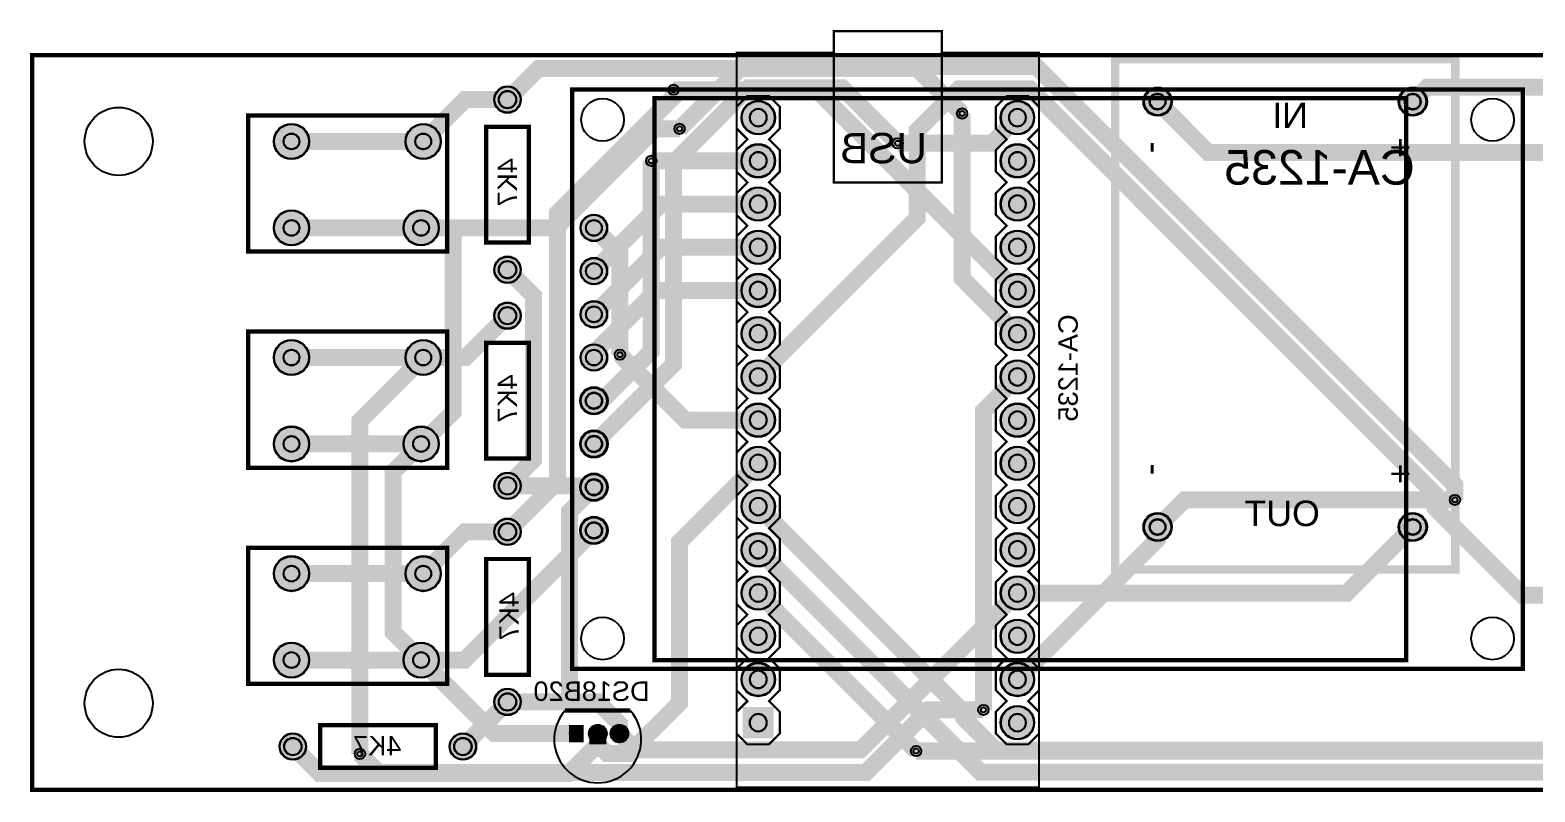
# Model space of a CAD drawing. Header units: millimetres. Extents: x 13 to 180, y 18 to 62.
# Drawn here: x 12.6 to 101, y 17.7 to 62.4 of the extents above; entities that cross this region are included whole.
import ezdxf

# ---------------------------------------------------------------- set-up
doc = ezdxf.new("R2010")
doc.units = ezdxf.units.MM
for name, color, linetype, true_color in [('BoardOutLine', 7, 'Continuous', 0xff00ff), ('BottomLayer', 7, 'Continuous', 0x0000ff), ('BottomSilkLayer', 7, 'Continuous', 0x66cc33), ('BottomSolderMaskLayer', 7, 'Continuous', 0xaa00ff), ('Hole', 7, 'Continuous', 0x222222), ('Multi-Layer', 7, 'Continuous', 0xc0c0c0), ('TopLayer', 7, 'Continuous', 0xff0000), ('TopSilkLayer', 7, 'Continuous', 0xffcc00), ('TopSolderMaskLayer', 7, 'Continuous', 0x800080)]:
    doc.layers.add(name, color=color, linetype=linetype, true_color=true_color)
doc.styles.get("Standard").update_dxf_attribs({"font": 'arial.ttf'})

msp = doc.modelspace()

# ---------------------------------------------------------------- hatches: boundary and pattern name
at = {"layer": 'BottomSolderMaskLayer'}
for points in [[(39.853, 58.34, 1), (41.427, 58.34, 1)], [(78.022, 58.22, 1), (79.698, 58.22, 1)], [(93.022, 58.22, 1), (94.698, 58.22, 1)], [(54.39, 57.28, 1), (56.371, 57.28, 1)], [(69.63, 57.28, 1), (71.611, 57.28, 1)], [(26.899, 55.88, 1), (28.981, 55.88, 1)], [(34.646, 55.88, 1), (36.728, 55.88, 1)], [(54.39, 54.74, 1), (56.371, 54.74, 1)], [(69.63, 54.74, 1), (71.611, 54.74, 1)], [(54.39, 52.2, 1), (56.371, 52.2, 1)], [(69.63, 52.2, 1), (71.611, 52.2, 1)], [(26.899, 50.8, 1), (28.981, 50.8, 1)], [(34.519, 50.8, 1), (36.601, 50.8, 1)], [(44.933, 50.8, 1), (46.507, 50.8, 1)], [(54.39, 49.66, 1), (56.371, 49.66, 1)], [(69.63, 49.66, 1), (71.611, 49.66, 1)], [(39.853, 48.34, 1), (41.427, 48.34, 1)], [(44.933, 48.26, 1), (46.507, 48.26, 1)], [(54.39, 47.12, 1), (56.371, 47.12, 1)], [(69.63, 47.12, 1), (71.611, 47.12, 1)], [(39.853, 45.64, 1), (41.427, 45.64, 1)], [(44.933, 45.72, 1), (46.507, 45.72, 1)], [(54.39, 44.58, 1), (56.371, 44.58, 1)], [(69.63, 44.58, 1), (71.611, 44.58, 1)], [(26.899, 43.18, 1), (28.981, 43.18, 1)], [(34.646, 43.18, 1), (36.728, 43.18, 1)], [(44.933, 43.18, 1), (46.507, 43.18, 1)], [(54.39, 42.04, 1), (56.371, 42.04, 1)], [(69.63, 42.04, 1), (71.611, 42.04, 1)], [(44.907, 40.64, 1), (46.533, 40.64, 1)], [(54.39, 39.5, 1), (56.371, 39.5, 1)], [(69.63, 39.5, 1), (71.611, 39.5, 1)], [(26.899, 38.1, 1), (28.981, 38.1, 1)], [(34.519, 38.1, 1), (36.601, 38.1, 1)], [(44.907, 38.1, 1), (46.533, 38.1, 1)], [(54.39, 36.96, 1), (56.371, 36.96, 1)], [(69.63, 36.96, 1), (71.611, 36.96, 1)], [(39.853, 35.64, 1), (41.427, 35.64, 1)], [(44.907, 35.56, 1), (46.533, 35.56, 1)], [(54.39, 34.42, 1), (56.371, 34.42, 1)], [(69.63, 34.42, 1), (71.611, 34.42, 1)], [(39.853, 32.94, 1), (41.427, 32.94, 1)], [(44.907, 33.02, 1), (46.533, 33.02, 1)], [(78.022, 33.22, 1), (79.698, 33.22, 1)], [(93.022, 33.22, 1), (94.698, 33.22, 1)], [(54.39, 31.88, 1), (56.371, 31.88, 1)], [(69.63, 31.88, 1), (71.611, 31.88, 1)], [(26.899, 30.48, 1), (28.981, 30.48, 1)], [(34.646, 30.48, 1), (36.728, 30.48, 1)], [(54.39, 29.34, 1), (56.371, 29.34, 1)], [(69.63, 29.34, 1), (71.611, 29.34, 1)], [(54.39, 26.8, 1), (56.371, 26.8, 1)], [(69.63, 26.8, 1), (71.611, 26.8, 1)], [(26.899, 25.4, 1), (28.981, 25.4, 1)], [(34.519, 25.4, 1), (36.601, 25.4, 1)], [(54.39, 24.26, 1), (56.371, 24.26, 1)], [(69.63, 24.26, 1), (71.611, 24.26, 1)], [(39.853, 22.94, 1), (41.427, 22.94, 1)], [(54.466, 22.634), (54.466, 20.806), (56.294, 20.806), (56.294, 22.634)], [(69.63, 21.72, 1), (71.611, 21.72, 1)], [(44.247, 20.574), (45.11, 20.574), (45.11, 21.59), (44.247, 21.59)], [(45.428, 21.082, 1), (46.469, 21.082, 1)], [(46.698, 21.082, 1), (47.739, 21.082, 1)], [(27.233, 20.32, 1), (28.807, 20.32, 1)], [(37.233, 20.32, 1), (38.807, 20.32, 1)]]:
    msp.add_hatch(color=256, dxfattribs=at).paths.add_polyline_path(points)
at = {"layer": 'Multi-Layer'}
for points in [[(39.878, 58.34, 1), (41.402, 58.34, 1)], [(78.072, 58.22, 1), (79.647, 58.22, 1)], [(93.073, 58.22, 1), (94.648, 58.22, 1)], [(54.415, 57.28, 1), (56.345, 57.28, 1)], [(69.655, 57.28, 1), (71.585, 57.28, 1)], [(26.924, 55.88, 1), (28.956, 55.88, 1)], [(34.671, 55.88, 1), (36.703, 55.88, 1)], [(54.415, 54.74, 1), (56.345, 54.74, 1)], [(69.655, 54.74, 1), (71.585, 54.74, 1)], [(54.415, 52.2, 1), (56.345, 52.2, 1)], [(69.655, 52.2, 1), (71.585, 52.2, 1)], [(26.924, 50.8, 1), (28.956, 50.8, 1)], [(34.544, 50.8, 1), (36.576, 50.8, 1)], [(44.958, 50.8, 1), (46.482, 50.8, 1)], [(54.415, 49.66, 1), (56.345, 49.66, 1)], [(69.655, 49.66, 1), (71.585, 49.66, 1)], [(39.878, 48.34, 1), (41.402, 48.34, 1)], [(44.958, 48.26, 1), (46.482, 48.26, 1)], [(54.415, 47.12, 1), (56.345, 47.12, 1)], [(69.655, 47.12, 1), (71.585, 47.12, 1)], [(39.878, 45.64, 1), (41.402, 45.64, 1)], [(44.958, 45.72, 1), (46.482, 45.72, 1)], [(54.415, 44.58, 1), (56.345, 44.58, 1)], [(69.655, 44.58, 1), (71.585, 44.58, 1)], [(26.924, 43.18, 1), (28.956, 43.18, 1)], [(34.671, 43.18, 1), (36.703, 43.18, 1)], [(44.958, 43.18, 1), (46.482, 43.18, 1)], [(54.415, 42.04, 1), (56.345, 42.04, 1)], [(69.655, 42.04, 1), (71.585, 42.04, 1)], [(44.958, 40.64, 1), (46.482, 40.64, 1)], [(54.415, 39.5, 1), (56.345, 39.5, 1)], [(69.655, 39.5, 1), (71.585, 39.5, 1)], [(26.924, 38.1, 1), (28.956, 38.1, 1)], [(34.544, 38.1, 1), (36.576, 38.1, 1)], [(44.958, 38.1, 1), (46.482, 38.1, 1)], [(54.415, 36.96, 1), (56.345, 36.96, 1)], [(69.655, 36.96, 1), (71.585, 36.96, 1)], [(39.878, 35.64, 1), (41.402, 35.64, 1)], [(44.958, 35.56, 1), (46.482, 35.56, 1)], [(54.415, 34.42, 1), (56.345, 34.42, 1)], [(69.655, 34.42, 1), (71.585, 34.42, 1)], [(39.878, 32.94, 1), (41.402, 32.94, 1)], [(44.958, 33.02, 1), (46.482, 33.02, 1)], [(78.072, 33.22, 1), (79.647, 33.22, 1)], [(93.073, 33.22, 1), (94.648, 33.22, 1)], [(54.415, 31.88, 1), (56.345, 31.88, 1)], [(69.655, 31.88, 1), (71.585, 31.88, 1)], [(26.924, 30.48, 1), (28.956, 30.48, 1)], [(34.671, 30.48, 1), (36.703, 30.48, 1)], [(54.415, 29.34, 1), (56.345, 29.34, 1)], [(69.655, 29.34, 1), (71.585, 29.34, 1)], [(54.415, 26.8, 1), (56.345, 26.8, 1)], [(69.655, 26.8, 1), (71.585, 26.8, 1)], [(26.924, 25.4, 1), (28.956, 25.4, 1)], [(34.544, 25.4, 1), (36.576, 25.4, 1)], [(54.415, 24.26, 1), (56.345, 24.26, 1)], [(69.655, 24.26, 1), (71.585, 24.26, 1)], [(39.878, 22.94, 1), (41.402, 22.94, 1)], [(54.491, 22.609), (54.491, 20.831), (56.269, 20.831), (56.269, 22.609)], [(69.655, 21.72, 1), (71.585, 21.72, 1)], [(44.272, 20.599), (45.085, 20.599), (45.085, 21.565), (44.272, 21.565)], [(45.453, 21.082, 1), (46.444, 21.082, 1)], [(46.723, 21.082, 1), (47.714, 21.082, 1)], [(27.258, 20.32, 1), (28.782, 20.32, 1)], [(37.258, 20.32, 1), (38.782, 20.32, 1)]]:
    msp.add_hatch(color=256, dxfattribs=at).paths.add_polyline_path(points)
at = {"layer": 'TopSolderMaskLayer'}
for points in [[(39.853, 58.34, 1), (41.427, 58.34, 1)], [(78.022, 58.22, 1), (79.698, 58.22, 1)], [(93.022, 58.22, 1), (94.698, 58.22, 1)], [(54.39, 57.28, 1), (56.371, 57.28, 1)], [(69.63, 57.28, 1), (71.611, 57.28, 1)], [(26.899, 55.88, 1), (28.981, 55.88, 1)], [(34.646, 55.88, 1), (36.728, 55.88, 1)], [(54.39, 54.74, 1), (56.371, 54.74, 1)], [(69.63, 54.74, 1), (71.611, 54.74, 1)], [(54.39, 52.2, 1), (56.371, 52.2, 1)], [(69.63, 52.2, 1), (71.611, 52.2, 1)], [(26.899, 50.8, 1), (28.981, 50.8, 1)], [(34.519, 50.8, 1), (36.601, 50.8, 1)], [(44.933, 50.8, 1), (46.507, 50.8, 1)], [(54.39, 49.66, 1), (56.371, 49.66, 1)], [(69.63, 49.66, 1), (71.611, 49.66, 1)], [(39.853, 48.34, 1), (41.427, 48.34, 1)], [(44.933, 48.26, 1), (46.507, 48.26, 1)], [(54.39, 47.12, 1), (56.371, 47.12, 1)], [(69.63, 47.12, 1), (71.611, 47.12, 1)], [(39.853, 45.64, 1), (41.427, 45.64, 1)], [(44.933, 45.72, 1), (46.507, 45.72, 1)], [(54.39, 44.58, 1), (56.371, 44.58, 1)], [(69.63, 44.58, 1), (71.611, 44.58, 1)], [(26.899, 43.18, 1), (28.981, 43.18, 1)], [(34.646, 43.18, 1), (36.728, 43.18, 1)], [(44.933, 43.18, 1), (46.507, 43.18, 1)], [(54.39, 42.04, 1), (56.371, 42.04, 1)], [(69.63, 42.04, 1), (71.611, 42.04, 1)], [(44.907, 40.64, 1), (46.533, 40.64, 1)], [(54.39, 39.5, 1), (56.371, 39.5, 1)], [(69.63, 39.5, 1), (71.611, 39.5, 1)], [(26.899, 38.1, 1), (28.981, 38.1, 1)], [(34.519, 38.1, 1), (36.601, 38.1, 1)], [(44.907, 38.1, 1), (46.533, 38.1, 1)], [(54.39, 36.96, 1), (56.371, 36.96, 1)], [(69.63, 36.96, 1), (71.611, 36.96, 1)], [(39.853, 35.64, 1), (41.427, 35.64, 1)], [(44.907, 35.56, 1), (46.533, 35.56, 1)], [(54.39, 34.42, 1), (56.371, 34.42, 1)], [(69.63, 34.42, 1), (71.611, 34.42, 1)], [(39.853, 32.94, 1), (41.427, 32.94, 1)], [(44.907, 33.02, 1), (46.533, 33.02, 1)], [(78.022, 33.22, 1), (79.698, 33.22, 1)], [(93.022, 33.22, 1), (94.698, 33.22, 1)], [(54.39, 31.88, 1), (56.371, 31.88, 1)], [(69.63, 31.88, 1), (71.611, 31.88, 1)], [(26.899, 30.48, 1), (28.981, 30.48, 1)], [(34.646, 30.48, 1), (36.728, 30.48, 1)], [(54.39, 29.34, 1), (56.371, 29.34, 1)], [(69.63, 29.34, 1), (71.611, 29.34, 1)], [(54.39, 26.8, 1), (56.371, 26.8, 1)], [(69.63, 26.8, 1), (71.611, 26.8, 1)], [(26.899, 25.4, 1), (28.981, 25.4, 1)], [(34.519, 25.4, 1), (36.601, 25.4, 1)], [(54.39, 24.26, 1), (56.371, 24.26, 1)], [(69.63, 24.26, 1), (71.611, 24.26, 1)], [(39.853, 22.94, 1), (41.427, 22.94, 1)], [(54.466, 22.634), (54.466, 20.806), (56.294, 20.806), (56.294, 22.634)], [(69.63, 21.72, 1), (71.611, 21.72, 1)], [(44.247, 20.574), (45.11, 20.574), (45.11, 21.59), (44.247, 21.59)], [(45.428, 21.082, 1), (46.469, 21.082, 1)], [(46.698, 21.082, 1), (47.739, 21.082, 1)], [(27.233, 20.32, 1), (28.807, 20.32, 1)], [(37.233, 20.32, 1), (38.807, 20.32, 1)]]:
    msp.add_hatch(color=256, dxfattribs=at).paths.add_polyline_path(points)

# ---------------------------------------------------------------- linework, layer by layer
at = {"layer": 'BoardOutLine', "const_width": 0.254}
msp.add_lwpolyline([(180.34, 17.78), (12.7, 17.78), (12.7, 60.96), (180.34, 60.96), (180.34, 17.78)], close=True, dxfattribs=at)
at = {"layer": 'BottomLayer', "const_width": 1}
for points in [[(96.339, 34.816), (96.339, 35.68), (71.738, 60.281), (54.414, 60.281), (50.753, 56.62)], [(50.392, 58.916), (50.392, 58.491), (43.588, 51.687), (43.588, 35.888), (40.64, 32.94)], [(63.576, 55.772), (60.327, 59.021), (54.787, 59.021), (50.392, 54.627), (50.392, 42.772), (45.72, 38.1)], [(55.38, 42.04), (64.73, 51.39), (64.73, 56.518), (67.189, 58.977), (71.347, 58.977), (95.185, 35.139), (95.185, 34.338), (100.313, 29.21), (109.093, 29.21)], [(93.86, 58.22), (94.701, 59.061), (106.039, 59.061), (109.22, 55.88)], [(40.64, 58.34), (38.147, 58.34), (35.687, 55.88)], [(78.86, 58.22), (81.858, 55.222), (104.14, 55.222)], [(70.62, 44.58), (67.367, 47.834), (67.367, 57.522)], [(45.72, 40.64), (46.175, 40.64), (49.091, 43.556), (49.091, 54.74)], [(47.251, 43.348), (47.251, 49.269), (45.72, 50.8)], [(40.64, 48.34), (42.165, 46.815), (42.165, 37.165), (40.64, 35.64)], [(55.38, 34.42), (67.466, 22.334), (67.466, 21.994), (69.362, 20.099), (119.159, 20.099), (147.32, 48.26)], [(40.64, 45.64), (38.18, 43.18), (35.687, 43.18)], [(31.964, 19.883), (31.964, 39.457), (35.687, 43.18)], [(70.62, 42.04), (68.62, 40.04), (68.62, 22.473)], [(35.56, 38.1), (33.91, 36.45), (33.91, 27.05), (35.56, 25.4)], [(45.949, 20.446), (46.489, 19.906), (47.786, 19.906), (50.754, 22.873), (50.754, 32.334), (55.38, 36.96)], [(44.291, 22.94), (44.291, 34.131), (45.72, 35.56)], [(93.86, 33.22), (89.98, 29.34), (70.62, 29.34)], [(40.64, 32.94), (38.147, 32.94), (35.687, 30.48)], [(147.32, 22.86), (143.275, 18.815), (68.445, 18.815), (55.38, 31.88)], [(55.38, 29.34), (64.664, 20.056)], [(38.02, 20.32), (40.64, 22.94)], [(40.64, 22.94), (44.291, 22.94)], [(44.291, 22.94), (45.944, 22.94), (47.219, 21.666), (47.219, 21.082)], [(45.949, 20.446), (45.949, 21.082)], [(28.02, 20.32), (29.611, 18.729), (44.231, 18.729), (45.949, 20.446)]]:
    msp.add_lwpolyline(points, dxfattribs=at)
at = {"layer": 'BottomSilkLayer'}
for points, const_width in [([(71.89, 21.085), (71.255, 20.45), (69.985, 20.45), (69.35, 21.085), (69.35, 22.355), (69.985, 22.99), (69.35, 23.625), (69.35, 24.895), (69.985, 25.53), (69.35, 26.165), (69.35, 27.435), (69.985, 28.07), (69.35, 28.705), (69.35, 29.975), (69.985, 30.61), (69.35, 31.245), (69.35, 32.515), (69.985, 33.15), (69.35, 33.785), (69.35, 35.055), (69.985, 35.69), (69.35, 36.325), (69.35, 37.595), (69.985, 38.23), (69.35, 38.865), (69.35, 40.135), (69.985, 40.77), (69.35, 41.405), (69.35, 42.675), (69.985, 43.31), (69.35, 43.945), (69.35, 45.215), (69.985, 45.85), (69.35, 46.485), (69.35, 47.755), (69.985, 48.39), (69.35, 49.025), (69.35, 50.295), (69.985, 50.93), (69.35, 51.565), (69.35, 52.835), (69.985, 53.47), (69.35, 54.105), (69.35, 55.375), (69.985, 56.01), (69.35, 56.645), (69.35, 57.915), (69.985, 58.55), (71.255, 58.55), (71.89, 57.915), (71.89, 61.09), (66.175, 61.09), (66.175, 53.47), (59.825, 53.47), (59.825, 61.09), (59.825, 62.36), (66.175, 62.36), (66.175, 61.09)], 0.127), ([(54.11, 57.915), (54.11, 61.09), (59.825, 61.09)], 0.127), ([(54.11, 50.295), (54.745, 50.93), (54.11, 51.565), (54.11, 52.835), (54.745, 53.47), (54.11, 54.105), (54.11, 55.375), (54.745, 56.01), (54.11, 56.645), (54.11, 57.915), (54.745, 58.55), (56.015, 58.55), (56.65, 57.915), (56.65, 56.645), (56.015, 56.01), (56.65, 55.375), (56.65, 54.105), (56.015, 53.47), (56.65, 52.835), (56.65, 51.565), (56.015, 50.93), (56.65, 50.295), (56.65, 49.025), (56.015, 48.39), (56.65, 47.755), (56.65, 46.485), (56.015, 45.85), (56.65, 45.215), (56.65, 43.945), (56.015, 43.31), (56.65, 42.675), (56.65, 41.405), (56.015, 40.77), (56.65, 40.135), (56.65, 38.865), (56.015, 38.23), (56.65, 37.595), (56.65, 36.325), (56.015, 35.69), (56.65, 35.055), (56.65, 33.785), (56.015, 33.15), (56.65, 32.515), (56.65, 31.245), (56.015, 30.61), (56.65, 29.975), (56.65, 28.705), (56.015, 28.07), (56.65, 27.435), (56.65, 26.165), (56.015, 25.53), (56.65, 24.895), (56.65, 23.625), (56.015, 22.99), (56.65, 22.355), (56.65, 21.085), (56.015, 20.45), (54.745, 20.45), (54.11, 21.085)], 0.127), ([(71.89, 50.295), (71.255, 50.93), (71.89, 51.565), (71.89, 52.835), (71.255, 53.47), (71.89, 54.105), (71.89, 55.375), (71.255, 56.01), (71.89, 56.645), (71.89, 57.915)], 0.127), ([(54.11, 55.375), (54.11, 56.645)], 0.127), ([(71.89, 56.645), (71.89, 55.375)], 0.127), ([(54.11, 52.835), (54.11, 54.105)], 0.127), ([(71.89, 54.105), (71.89, 52.835)], 0.127), ([(54.11, 42.675), (54.745, 43.31), (54.11, 43.945), (54.11, 51.565)], 0.127), ([(71.89, 51.565), (71.89, 49.025)], 0.127), ([(54.11, 47.755), (54.745, 48.39), (54.11, 49.025)], 0.127), ([(71.89, 47.755), (71.255, 48.39), (71.89, 49.025), (71.89, 47.755), (71.89, 46.485), (71.89, 45.215), (71.89, 43.945), (71.89, 42.675), (71.89, 41.405), (71.89, 40.135), (71.89, 38.865), (71.89, 37.595), (71.89, 36.325), (71.89, 35.055), (71.89, 33.785), (71.89, 32.515), (71.89, 31.245), (71.89, 29.975), (71.89, 28.705), (71.89, 27.435), (71.89, 26.165), (71.89, 24.895), (71.89, 23.625)], 0.127), ([(54.11, 45.215), (54.745, 45.85), (54.11, 46.485)], 0.127), ([(71.89, 46.485), (71.255, 45.85), (71.89, 45.215)], 0.127), ([(54.11, 27.435), (54.11, 43.945)], 0.127), ([(71.89, 43.945), (71.255, 43.31), (71.89, 42.675)], 0.127), ([(54.11, 40.135), (54.745, 40.77), (54.11, 41.405)], 0.127), ([(71.89, 41.405), (71.255, 40.77), (71.89, 40.135)], 0.127), ([(54.11, 37.595), (54.745, 38.23), (54.11, 38.865)], 0.127), ([(71.89, 38.865), (71.255, 38.23), (71.89, 37.595)], 0.127), ([(54.11, 35.055), (54.745, 35.69), (54.11, 36.325)], 0.127), ([(71.89, 36.325), (71.255, 35.69), (71.89, 35.055)], 0.127), ([(54.11, 32.515), (54.745, 33.15), (54.11, 33.785)], 0.127), ([(71.89, 33.785), (71.255, 33.15), (71.89, 32.515)], 0.127), ([(54.11, 29.975), (54.745, 30.61), (54.11, 31.245)], 0.127), ([(71.89, 31.245), (71.255, 30.61), (71.89, 29.975)], 0.127), ([(54.11, 23.625), (54.11, 27.435), (54.745, 28.07), (54.11, 28.705)], 0.127), ([(71.89, 28.705), (71.255, 28.07), (71.89, 27.435)], 0.127), ([(54.11, 24.895), (54.745, 25.53), (54.11, 26.165)], 0.127), ([(71.89, 26.165), (71.255, 25.53), (71.89, 24.895)], 0.127), ([(54.11, 22.355), (54.745, 22.99), (54.11, 23.625), (54.11, 17.91), (71.89, 17.91), (71.89, 22.355), (71.89, 23.625), (71.255, 22.99), (71.89, 22.355)], 0.127), ([(44.023, 22.431), (47.864, 22.431)], 0.254)]:
    msp.add_lwpolyline(points, dxfattribs=dict(at, const_width=const_width))
for points, const_width in [([(76.36, 60.72), (76.36, 30.72), (96.36, 30.72), (96.36, 60.72), (76.36, 60.72)], 0.5), ([(41.89, 49.94), (41.89, 56.74), (39.39, 56.74), (39.39, 49.94), (41.89, 49.94)], 0.254), ([(41.89, 37.24), (41.89, 44.04), (39.39, 44.04), (39.39, 37.24), (41.89, 37.24)], 0.254), ([(41.89, 24.54), (41.89, 31.34), (39.39, 31.34), (39.39, 24.54), (41.89, 24.54)], 0.254), ([(36.42, 21.57), (29.62, 21.57), (29.62, 19.07), (36.42, 19.07), (36.42, 21.57)], 0.254)]:
    msp.add_lwpolyline(points, close=True, dxfattribs=dict(at, const_width=const_width))
msp.add_arc((45.944, 20.743), 2.558, 139.00065, 40.99935, dxfattribs=at)
at = {"layer": 'BottomSolderMaskLayer'}
for points in [[(54.867, 57.28), (54.867, 57.28)], [(55.893, 57.28), (55.893, 57.28)], [(70.107, 57.28), (70.107, 57.28)], [(71.133, 57.28), (71.133, 57.28)], [(54.867, 54.74), (54.867, 54.74)], [(55.893, 54.74), (55.893, 54.74)], [(70.107, 54.74), (70.107, 54.74)], [(71.133, 54.74), (71.133, 54.74)], [(54.867, 52.2), (54.867, 52.2)], [(55.893, 52.2), (55.893, 52.2)], [(70.107, 52.2), (70.107, 52.2)], [(71.133, 52.2), (71.133, 52.2)], [(54.867, 49.66), (54.867, 49.66)], [(55.893, 49.66), (55.893, 49.66)], [(70.107, 49.66), (70.107, 49.66)], [(71.133, 49.66), (71.133, 49.66)], [(54.867, 47.12), (54.867, 47.12)], [(55.893, 47.12), (55.893, 47.12)], [(70.107, 47.12), (70.107, 47.12)], [(71.133, 47.12), (71.133, 47.12)], [(54.867, 44.58), (54.867, 44.58)], [(55.893, 44.58), (55.893, 44.58)], [(70.107, 44.58), (70.107, 44.58)], [(71.133, 44.58), (71.133, 44.58)], [(54.867, 42.04), (54.867, 42.04)], [(55.893, 42.04), (55.893, 42.04)], [(70.107, 42.04), (70.107, 42.04)], [(71.133, 42.04), (71.133, 42.04)], [(54.867, 39.5), (54.867, 39.5)], [(55.893, 39.5), (55.893, 39.5)], [(70.107, 39.5), (70.107, 39.5)], [(71.133, 39.5), (71.133, 39.5)], [(54.867, 36.96), (54.867, 36.96)], [(55.893, 36.96), (55.893, 36.96)], [(70.107, 36.96), (70.107, 36.96)], [(71.133, 36.96), (71.133, 36.96)], [(54.867, 34.42), (54.867, 34.42)], [(55.893, 34.42), (55.893, 34.42)], [(70.107, 34.42), (70.107, 34.42)], [(71.133, 34.42), (71.133, 34.42)], [(54.867, 31.88), (54.867, 31.88)], [(55.893, 31.88), (55.893, 31.88)], [(70.107, 31.88), (70.107, 31.88)], [(71.133, 31.88), (71.133, 31.88)], [(54.867, 29.34), (54.867, 29.34)], [(55.893, 29.34), (55.893, 29.34)], [(70.107, 29.34), (70.107, 29.34)], [(71.133, 29.34), (71.133, 29.34)], [(54.867, 26.8), (54.867, 26.8)], [(55.893, 26.8), (55.893, 26.8)], [(70.107, 26.8), (70.107, 26.8)], [(71.133, 26.8), (71.133, 26.8)], [(54.867, 24.26), (54.867, 24.26)], [(55.893, 24.26), (55.893, 24.26)], [(70.107, 24.26), (70.107, 24.26)], [(71.133, 24.26), (71.133, 24.26)], [(54.866, 21.72), (54.866, 21.72)], [(55.894, 21.72), (55.894, 21.72)], [(70.107, 21.72), (70.107, 21.72)], [(71.133, 21.72), (71.133, 21.72)]]:
    msp.add_lwpolyline(points, close=True, dxfattribs=at)
for centre, radius in [((40.64, 58.34), 0.787), ((40.64, 58.34), 0.517), ((78.86, 58.22), 0.838), ((78.86, 58.22), 0.473), ((93.86, 58.22), 0.838), ((93.86, 58.22), 0.473), ((55.38, 57.28), 0.991), ((70.62, 57.28), 0.991), ((27.94, 55.88), 1.041), ((35.687, 55.88), 1.041), ((27.94, 55.88), 0.469), ((35.687, 55.88), 0.469), ((55.38, 54.74), 0.991), ((70.62, 54.74), 0.991), ((55.38, 52.2), 0.991), ((70.62, 52.2), 0.991), ((27.94, 50.8), 1.041), ((35.56, 50.8), 1.041), ((45.72, 50.8), 0.787), ((27.94, 50.8), 0.469), ((35.56, 50.8), 0.469), ((45.72, 50.8), 0.472), ((55.38, 49.66), 0.991), ((70.62, 49.66), 0.991), ((40.64, 48.34), 0.787), ((40.64, 48.34), 0.517), ((45.72, 48.26), 0.787), ((45.72, 48.26), 0.472), ((55.38, 47.12), 0.991), ((70.62, 47.12), 0.991), ((40.64, 45.64), 0.787), ((40.64, 45.64), 0.517), ((45.72, 45.72), 0.787), ((45.72, 45.72), 0.472), ((55.38, 44.58), 0.991), ((70.62, 44.58), 0.991), ((27.94, 43.18), 1.041), ((27.94, 43.18), 0.469), ((35.687, 43.18), 1.041), ((35.687, 43.18), 0.469), ((45.72, 43.18), 0.787), ((45.72, 43.18), 0.472), ((55.38, 42.04), 0.991), ((70.62, 42.04), 0.991), ((45.72, 40.64), 0.813), ((45.72, 40.64), 0.488), ((55.38, 39.5), 0.991), ((70.62, 39.5), 0.991), ((27.94, 38.1), 1.041), ((35.56, 38.1), 1.041), ((27.94, 38.1), 0.469), ((35.56, 38.1), 0.469), ((45.72, 38.1), 0.813), ((45.72, 38.1), 0.488), ((55.38, 36.96), 0.991), ((70.62, 36.96), 0.991), ((40.64, 35.64), 0.787), ((45.72, 35.56), 0.813), ((40.64, 35.64), 0.517), ((45.72, 35.56), 0.488), ((55.38, 34.42), 0.991), ((70.62, 34.42), 0.991), ((40.64, 32.94), 0.787), ((45.72, 33.02), 0.813), ((78.86, 33.22), 0.838), ((78.86, 33.22), 0.473), ((93.86, 33.22), 0.838), ((93.86, 33.22), 0.473), ((40.64, 32.94), 0.517), ((45.72, 33.02), 0.488), ((55.38, 31.88), 0.991), ((70.62, 31.88), 0.991), ((27.94, 30.48), 1.041), ((35.687, 30.48), 1.041), ((27.94, 30.48), 0.469), ((35.687, 30.48), 0.469), ((55.38, 29.34), 0.991), ((70.62, 29.34), 0.991), ((55.38, 26.8), 0.991), ((70.62, 26.8), 0.991), ((27.94, 25.4), 1.041), ((27.94, 25.4), 0.469), ((35.56, 25.4), 1.041), ((35.56, 25.4), 0.469), ((55.38, 24.26), 0.991), ((70.62, 24.26), 0.991), ((40.64, 22.94), 0.787), ((40.64, 22.94), 0.517), ((70.62, 21.72), 0.991), ((44.679, 21.082), 0.378), ((45.949, 21.082), 0.521), ((45.949, 21.082), 0.374), ((47.219, 21.082), 0.521), ((47.219, 21.082), 0.374), ((28.02, 20.32), 0.787), ((28.02, 20.32), 0.517), ((38.02, 20.32), 0.787), ((38.02, 20.32), 0.517)]:
    msp.add_circle(centre, radius, dxfattribs=at)
for centre, radius, start, end in [((55.38, 57.28), 0.513, 360, 180), ((70.62, 57.28), 0.513, 360, 180), ((55.38, 57.28), 0.513, 180, 360), ((70.62, 57.28), 0.513, 180, 360), ((55.38, 54.74), 0.513, 360, 180), ((70.62, 54.74), 0.513, 360, 180), ((55.38, 54.74), 0.513, 180, 360), ((70.62, 54.74), 0.513, 180, 360), ((55.38, 52.2), 0.513, 360, 180), ((55.38, 52.2), 0.513, 180, 360), ((70.62, 52.2), 0.513, 360, 180), ((70.62, 52.2), 0.513, 180, 360), ((55.38, 49.66), 0.513, 360, 180), ((55.38, 49.66), 0.513, 180, 360), ((70.62, 49.66), 0.513, 360, 180), ((70.62, 49.66), 0.513, 180, 360), ((55.38, 47.12), 0.513, 360, 180), ((55.38, 47.12), 0.513, 180, 360), ((70.62, 47.12), 0.513, 360, 180), ((70.62, 47.12), 0.513, 180, 360), ((55.38, 44.58), 0.513, 360, 180), ((55.38, 44.58), 0.513, 180, 360), ((70.62, 44.58), 0.513, 360, 180), ((70.62, 44.58), 0.513, 180, 360), ((55.38, 42.04), 0.513, 360, 180), ((70.62, 42.04), 0.513, 360, 180), ((55.38, 42.04), 0.513, 180, 360), ((70.62, 42.04), 0.513, 180, 360), ((55.38, 39.5), 0.513, 360, 180), ((70.62, 39.5), 0.513, 360, 180), ((55.38, 39.5), 0.513, 180, 360), ((70.62, 39.5), 0.513, 180, 360), ((55.38, 36.96), 0.513, 360, 180), ((70.62, 36.96), 0.513, 360, 180), ((55.38, 36.96), 0.513, 180, 360), ((70.62, 36.96), 0.513, 180, 360), ((55.38, 34.42), 0.513, 360, 180), ((70.62, 34.42), 0.513, 360, 180), ((55.38, 34.42), 0.513, 180, 360), ((70.62, 34.42), 0.513, 180, 360), ((55.38, 31.88), 0.513, 360, 180), ((55.38, 31.88), 0.513, 180, 360), ((70.62, 31.88), 0.513, 360, 180), ((70.62, 31.88), 0.513, 180, 360), ((55.38, 29.34), 0.513, 360, 180), ((55.38, 29.34), 0.513, 180, 360), ((70.62, 29.34), 0.513, 360, 180), ((70.62, 29.34), 0.513, 180, 360), ((55.38, 26.8), 0.513, 360, 180), ((55.38, 26.8), 0.513, 180, 360), ((70.62, 26.8), 0.513, 360, 180), ((70.62, 26.8), 0.513, 180, 360), ((55.38, 24.26), 0.513, 360, 180), ((70.62, 24.26), 0.513, 360, 180), ((55.38, 24.26), 0.513, 180, 360), ((70.62, 24.26), 0.513, 180, 360), ((55.38, 21.72), 0.514, 360, 180), ((70.62, 21.72), 0.513, 360, 180), ((55.38, 21.72), 0.514, 180, 360), ((70.62, 21.72), 0.513, 180, 360)]:
    msp.add_arc(centre, radius, start, end, dxfattribs=at)
at = {"layer": 'Hole'}
for centre in [(50.392, 58.916), (67.367, 57.522), (50.753, 56.62), (63.576, 55.772), (49.091, 54.74), (47.251, 43.348), (96.339, 34.816), (68.62, 22.473), (31.964, 19.883), (64.664, 20.056)]:
    msp.add_circle(centre, 0.153, dxfattribs=at)
at = {"layer": 'Multi-Layer'}
for points in [[(54.88, 57.28), (54.88, 57.28)], [(55.88, 57.28), (55.88, 57.28)], [(70.12, 57.28), (70.12, 57.28)], [(71.12, 57.28), (71.12, 57.28)], [(54.88, 54.74), (54.88, 54.74)], [(55.88, 54.74), (55.88, 54.74)], [(70.12, 54.74), (70.12, 54.74)], [(71.12, 54.74), (71.12, 54.74)], [(54.88, 52.2), (54.88, 52.2)], [(55.88, 52.2), (55.88, 52.2)], [(70.12, 52.2), (70.12, 52.2)], [(71.12, 52.2), (71.12, 52.2)], [(54.88, 49.66), (54.88, 49.66)], [(55.88, 49.66), (55.88, 49.66)], [(70.12, 49.66), (70.12, 49.66)], [(71.12, 49.66), (71.12, 49.66)], [(54.88, 47.12), (54.88, 47.12)], [(55.88, 47.12), (55.88, 47.12)], [(70.12, 47.12), (70.12, 47.12)], [(71.12, 47.12), (71.12, 47.12)], [(54.88, 44.58), (54.88, 44.58)], [(55.88, 44.58), (55.88, 44.58)], [(70.12, 44.58), (70.12, 44.58)], [(71.12, 44.58), (71.12, 44.58)], [(54.88, 42.04), (54.88, 42.04)], [(55.88, 42.04), (55.88, 42.04)], [(70.12, 42.04), (70.12, 42.04)], [(71.12, 42.04), (71.12, 42.04)], [(54.88, 39.5), (54.88, 39.5)], [(55.88, 39.5), (55.88, 39.5)], [(70.12, 39.5), (70.12, 39.5)], [(71.12, 39.5), (71.12, 39.5)], [(54.88, 36.96), (54.88, 36.96)], [(55.88, 36.96), (55.88, 36.96)], [(70.12, 36.96), (70.12, 36.96)], [(71.12, 36.96), (71.12, 36.96)], [(54.88, 34.42), (54.88, 34.42)], [(55.88, 34.42), (55.88, 34.42)], [(70.12, 34.42), (70.12, 34.42)], [(71.12, 34.42), (71.12, 34.42)], [(54.88, 31.88), (54.88, 31.88)], [(55.88, 31.88), (55.88, 31.88)], [(70.12, 31.88), (70.12, 31.88)], [(71.12, 31.88), (71.12, 31.88)], [(54.88, 29.34), (54.88, 29.34)], [(55.88, 29.34), (55.88, 29.34)], [(70.12, 29.34), (70.12, 29.34)], [(71.12, 29.34), (71.12, 29.34)], [(54.88, 26.8), (54.88, 26.8)], [(55.88, 26.8), (55.88, 26.8)], [(70.12, 26.8), (70.12, 26.8)], [(71.12, 26.8), (71.12, 26.8)], [(54.88, 24.26), (54.88, 24.26)], [(55.88, 24.26), (55.88, 24.26)], [(70.12, 24.26), (70.12, 24.26)], [(71.12, 24.26), (71.12, 24.26)], [(54.88, 21.72), (54.88, 21.72)], [(55.88, 21.72), (55.88, 21.72)], [(70.12, 21.72), (70.12, 21.72)], [(71.12, 21.72), (71.12, 21.72)]]:
    msp.add_lwpolyline(points, close=True, dxfattribs=at)
for centre, radius in [((40.64, 58.34), 0.762), ((40.64, 58.34), 0.5), ((46.228, 57.15), 1.25), ((50.392, 58.916), 0.305), ((78.86, 58.22), 0.788), ((78.86, 58.22), 0.445), ((93.86, 58.22), 0.788), ((93.86, 58.22), 0.445), ((98.552, 57.15), 1.25), ((17.78, 55.88), 2), ((55.38, 57.28), 0.965), ((67.367, 57.522), 0.305), ((70.62, 57.28), 0.965), ((27.94, 55.88), 1.016), ((35.687, 55.88), 1.016), ((50.753, 56.62), 0.305), ((27.94, 55.88), 0.457), ((35.687, 55.88), 0.457), ((63.576, 55.772), 0.305), ((49.091, 54.74), 0.305), ((55.38, 54.74), 0.965), ((70.62, 54.74), 0.965), ((55.38, 52.2), 0.965), ((70.62, 52.2), 0.965), ((27.94, 50.8), 1.016), ((35.56, 50.8), 1.016), ((45.72, 50.8), 0.762), ((27.94, 50.8), 0.457), ((35.56, 50.8), 0.457), ((45.72, 50.8), 0.457), ((55.38, 49.66), 0.965), ((70.62, 49.66), 0.965), ((40.64, 48.34), 0.762), ((40.64, 48.34), 0.5), ((45.72, 48.26), 0.762), ((45.72, 48.26), 0.457), ((55.38, 47.12), 0.965), ((70.62, 47.12), 0.965), ((40.64, 45.64), 0.762), ((40.64, 45.64), 0.5), ((45.72, 45.72), 0.762), ((45.72, 45.72), 0.457), ((55.38, 44.58), 0.965), ((70.62, 44.58), 0.965), ((27.94, 43.18), 1.016), ((27.94, 43.18), 0.457), ((35.687, 43.18), 1.016), ((35.687, 43.18), 0.457), ((45.72, 43.18), 0.762), ((45.72, 43.18), 0.457), ((47.251, 43.348), 0.305), ((55.38, 42.04), 0.965), ((70.62, 42.04), 0.965), ((45.72, 40.64), 0.762), ((45.72, 40.64), 0.457), ((55.38, 39.5), 0.965), ((70.62, 39.5), 0.965), ((27.94, 38.1), 1.016), ((35.56, 38.1), 1.016), ((27.94, 38.1), 0.457), ((35.56, 38.1), 0.457), ((45.72, 38.1), 0.762), ((45.72, 38.1), 0.457), ((55.38, 36.96), 0.965), ((70.62, 36.96), 0.965), ((40.64, 35.64), 0.762), ((45.72, 35.56), 0.762), ((40.64, 35.64), 0.5), ((45.72, 35.56), 0.457), ((55.38, 34.42), 0.965), ((70.62, 34.42), 0.965), ((96.339, 34.816), 0.305), ((40.64, 32.94), 0.762), ((45.72, 33.02), 0.762), ((78.86, 33.22), 0.788), ((78.86, 33.22), 0.445), ((93.86, 33.22), 0.788), ((93.86, 33.22), 0.445), ((40.64, 32.94), 0.5), ((45.72, 33.02), 0.457), ((55.38, 31.88), 0.965), ((70.62, 31.88), 0.965), ((27.94, 30.48), 1.016), ((35.687, 30.48), 1.016), ((27.94, 30.48), 0.457), ((35.687, 30.48), 0.457), ((55.38, 29.34), 0.965), ((70.62, 29.34), 0.965), ((46.228, 26.67), 1.25), ((55.38, 26.8), 0.965), ((70.62, 26.8), 0.965), ((98.552, 26.67), 1.25), ((27.94, 25.4), 1.016), ((27.94, 25.4), 0.457), ((35.56, 25.4), 1.016), ((35.56, 25.4), 0.457), ((17.78, 22.86), 2), ((55.38, 24.26), 0.965), ((70.62, 24.26), 0.965), ((40.64, 22.94), 0.762), ((40.64, 22.94), 0.5), ((68.62, 22.473), 0.305), ((70.62, 21.72), 0.965), ((44.679, 21.082), 0.356), ((45.949, 21.082), 0.495), ((45.949, 21.082), 0.356), ((47.219, 21.082), 0.495), ((47.219, 21.082), 0.356), ((28.02, 20.32), 0.762), ((28.02, 20.32), 0.5), ((38.02, 20.32), 0.762), ((38.02, 20.32), 0.5), ((64.664, 20.056), 0.305), ((31.964, 19.883), 0.305)]:
    msp.add_circle(centre, radius, dxfattribs=at)
for centre, start, end in [((55.38, 57.28), 360, 180), ((70.62, 57.28), 360, 180), ((55.38, 57.28), 180, 360), ((70.62, 57.28), 180, 360), ((55.38, 54.74), 360, 180), ((70.62, 54.74), 360, 180), ((55.38, 54.74), 180, 360), ((70.62, 54.74), 180, 360), ((55.38, 52.2), 360, 180), ((55.38, 52.2), 180, 360), ((70.62, 52.2), 360, 180), ((70.62, 52.2), 180, 360), ((55.38, 49.66), 360, 180), ((55.38, 49.66), 180, 360), ((70.62, 49.66), 360, 180), ((70.62, 49.66), 180, 360), ((55.38, 47.12), 360, 180), ((55.38, 47.12), 180, 360), ((70.62, 47.12), 360, 180), ((70.62, 47.12), 180, 360), ((55.38, 44.58), 360, 180), ((55.38, 44.58), 180, 360), ((70.62, 44.58), 360, 180), ((70.62, 44.58), 180, 360), ((55.38, 42.04), 360, 180), ((70.62, 42.04), 360, 180), ((55.38, 42.04), 180, 360), ((70.62, 42.04), 180, 360), ((55.38, 39.5), 360, 180), ((70.62, 39.5), 360, 180), ((55.38, 39.5), 180, 360), ((70.62, 39.5), 180, 360), ((55.38, 36.96), 360, 180), ((70.62, 36.96), 360, 180), ((55.38, 36.96), 180, 360), ((70.62, 36.96), 180, 360), ((55.38, 34.42), 360, 180), ((70.62, 34.42), 360, 180), ((55.38, 34.42), 180, 360), ((70.62, 34.42), 180, 360), ((55.38, 31.88), 360, 180), ((55.38, 31.88), 180, 360), ((70.62, 31.88), 360, 180), ((70.62, 31.88), 180, 360), ((55.38, 29.34), 360, 180), ((55.38, 29.34), 180, 360), ((70.62, 29.34), 360, 180), ((70.62, 29.34), 180, 360), ((55.38, 26.8), 360, 180), ((55.38, 26.8), 180, 360), ((70.62, 26.8), 360, 180), ((70.62, 26.8), 180, 360), ((55.38, 24.26), 360, 180), ((55.38, 24.26), 180, 360), ((70.62, 24.26), 360, 180), ((70.62, 24.26), 180, 360), ((55.38, 21.72), 360, 180), ((70.62, 21.72), 360, 180), ((55.38, 21.72), 180, 360), ((70.62, 21.72), 180, 360)]:
    msp.add_arc(centre, 0.5, start, end, dxfattribs=at)
at = {"layer": 'TopLayer', "const_width": 1}
for points in [[(40.64, 58.34), (42.476, 60.176), (64.713, 60.176), (67.367, 57.522)], [(50.392, 58.916), (58.8, 58.916), (70.596, 47.12), (70.62, 47.12)], [(70.62, 57.28), (69.112, 55.772), (63.576, 55.772)], [(37.437, 50.8), (43.491, 50.8), (49.311, 56.62), (50.753, 56.62)], [(27.94, 55.88), (35.687, 55.88)], [(55.38, 54.74), (49.091, 54.74)], [(55.38, 52.2), (49.66, 52.2), (45.72, 48.26)], [(27.94, 50.8), (35.56, 50.8)], [(35.56, 50.8), (37.437, 50.8)], [(37.437, 50.8), (37.437, 39.977), (35.56, 38.1)], [(55.38, 49.66), (49.66, 49.66), (45.72, 45.72)], [(55.38, 47.12), (49.391, 47.12), (45.72, 43.449), (45.72, 43.18)], [(27.94, 43.18), (35.687, 43.18)], [(55.38, 39.5), (51.099, 39.5), (47.251, 43.348)], [(27.94, 38.1), (35.56, 38.1)], [(40.64, 35.64), (45.64, 35.64), (45.72, 35.56)], [(78.86, 33.22), (80.456, 34.816), (96.339, 34.816)], [(78.86, 33.22), (78.86, 32.5), (70.62, 24.26)], [(35.56, 25.4), (38.1, 25.4), (45.72, 33.02)], [(27.94, 30.48), (35.687, 30.48)], [(70.62, 29.34), (61.398, 20.118), (48.183, 20.118), (47.219, 21.082)], [(27.94, 25.4), (35.56, 25.4)], [(44.679, 21.082), (39.878, 21.082), (35.56, 25.4)], [(68.62, 22.473), (65.386, 22.473), (61.699, 18.786), (33.061, 18.786), (31.964, 19.883)], [(109.093, 21.971), (107.178, 20.056), (64.664, 20.056)]]:
    msp.add_lwpolyline(points, dxfattribs=at)
at = {"layer": 'TopSilkLayer', "const_width": 0.254}
for points in [[(100.331, 41.911), (100.33, 24.892), (44.45, 24.892), (44.45, 58.928), (100.33, 58.928), (100.331, 41.911)], [(93.472, 25.4), (49.276, 25.4), (49.276, 58.42), (93.472, 58.42), (93.472, 25.4)], [(25.4, 49.403), (25.4, 57.404), (37.084, 57.404), (37.084, 49.403), (25.4, 49.403)], [(25.4, 36.703), (25.4, 44.704), (37.084, 44.704), (37.084, 36.703), (25.4, 36.703)], [(25.4, 24.003), (25.4, 32.004), (37.084, 32.004), (37.084, 24.003), (25.4, 24.003)]]:
    msp.add_lwpolyline(points, close=True, dxfattribs=at)
at = {"layer": 'TopSolderMaskLayer'}
for points in [[(54.867, 57.28), (54.867, 57.28)], [(55.893, 57.28), (55.893, 57.28)], [(70.107, 57.28), (70.107, 57.28)], [(71.133, 57.28), (71.133, 57.28)], [(54.867, 54.74), (54.867, 54.74)], [(55.893, 54.74), (55.893, 54.74)], [(70.107, 54.74), (70.107, 54.74)], [(71.133, 54.74), (71.133, 54.74)], [(54.867, 52.2), (54.867, 52.2)], [(55.893, 52.2), (55.893, 52.2)], [(70.107, 52.2), (70.107, 52.2)], [(71.133, 52.2), (71.133, 52.2)], [(54.867, 49.66), (54.867, 49.66)], [(55.893, 49.66), (55.893, 49.66)], [(70.107, 49.66), (70.107, 49.66)], [(71.133, 49.66), (71.133, 49.66)], [(54.867, 47.12), (54.867, 47.12)], [(55.893, 47.12), (55.893, 47.12)], [(70.107, 47.12), (70.107, 47.12)], [(71.133, 47.12), (71.133, 47.12)], [(54.867, 44.58), (54.867, 44.58)], [(55.893, 44.58), (55.893, 44.58)], [(70.107, 44.58), (70.107, 44.58)], [(71.133, 44.58), (71.133, 44.58)], [(54.867, 42.04), (54.867, 42.04)], [(55.893, 42.04), (55.893, 42.04)], [(70.107, 42.04), (70.107, 42.04)], [(71.133, 42.04), (71.133, 42.04)], [(54.867, 39.5), (54.867, 39.5)], [(55.893, 39.5), (55.893, 39.5)], [(70.107, 39.5), (70.107, 39.5)], [(71.133, 39.5), (71.133, 39.5)], [(54.867, 36.96), (54.867, 36.96)], [(55.893, 36.96), (55.893, 36.96)], [(70.107, 36.96), (70.107, 36.96)], [(71.133, 36.96), (71.133, 36.96)], [(54.867, 34.42), (54.867, 34.42)], [(55.893, 34.42), (55.893, 34.42)], [(70.107, 34.42), (70.107, 34.42)], [(71.133, 34.42), (71.133, 34.42)], [(54.867, 31.88), (54.867, 31.88)], [(55.893, 31.88), (55.893, 31.88)], [(70.107, 31.88), (70.107, 31.88)], [(71.133, 31.88), (71.133, 31.88)], [(54.867, 29.34), (54.867, 29.34)], [(55.893, 29.34), (55.893, 29.34)], [(70.107, 29.34), (70.107, 29.34)], [(71.133, 29.34), (71.133, 29.34)], [(54.867, 26.8), (54.867, 26.8)], [(55.893, 26.8), (55.893, 26.8)], [(70.107, 26.8), (70.107, 26.8)], [(71.133, 26.8), (71.133, 26.8)], [(54.867, 24.26), (54.867, 24.26)], [(55.893, 24.26), (55.893, 24.26)], [(70.107, 24.26), (70.107, 24.26)], [(71.133, 24.26), (71.133, 24.26)], [(54.866, 21.72), (54.866, 21.72)], [(55.894, 21.72), (55.894, 21.72)], [(70.107, 21.72), (70.107, 21.72)], [(71.133, 21.72), (71.133, 21.72)]]:
    msp.add_lwpolyline(points, close=True, dxfattribs=at)
for centre, radius in [((40.64, 58.34), 0.787), ((40.64, 58.34), 0.517), ((78.86, 58.22), 0.838), ((78.86, 58.22), 0.473), ((93.86, 58.22), 0.838), ((93.86, 58.22), 0.473), ((55.38, 57.28), 0.991), ((70.62, 57.28), 0.991), ((27.94, 55.88), 1.041), ((35.687, 55.88), 1.041), ((27.94, 55.88), 0.469), ((35.687, 55.88), 0.469), ((55.38, 54.74), 0.991), ((70.62, 54.74), 0.991), ((55.38, 52.2), 0.991), ((70.62, 52.2), 0.991), ((27.94, 50.8), 1.041), ((35.56, 50.8), 1.041), ((45.72, 50.8), 0.787), ((27.94, 50.8), 0.469), ((35.56, 50.8), 0.469), ((45.72, 50.8), 0.472), ((55.38, 49.66), 0.991), ((70.62, 49.66), 0.991), ((40.64, 48.34), 0.787), ((40.64, 48.34), 0.517), ((45.72, 48.26), 0.787), ((45.72, 48.26), 0.472), ((55.38, 47.12), 0.991), ((70.62, 47.12), 0.991), ((40.64, 45.64), 0.787), ((40.64, 45.64), 0.517), ((45.72, 45.72), 0.787), ((45.72, 45.72), 0.472), ((55.38, 44.58), 0.991), ((70.62, 44.58), 0.991), ((27.94, 43.18), 1.041), ((27.94, 43.18), 0.469), ((35.687, 43.18), 1.041), ((35.687, 43.18), 0.469), ((45.72, 43.18), 0.787), ((45.72, 43.18), 0.472), ((55.38, 42.04), 0.991), ((70.62, 42.04), 0.991), ((45.72, 40.64), 0.813), ((45.72, 40.64), 0.488), ((55.38, 39.5), 0.991), ((70.62, 39.5), 0.991), ((27.94, 38.1), 1.041), ((35.56, 38.1), 1.041), ((27.94, 38.1), 0.469), ((35.56, 38.1), 0.469), ((45.72, 38.1), 0.813), ((45.72, 38.1), 0.488), ((55.38, 36.96), 0.991), ((70.62, 36.96), 0.991), ((40.64, 35.64), 0.787), ((45.72, 35.56), 0.813), ((40.64, 35.64), 0.517), ((45.72, 35.56), 0.488), ((55.38, 34.42), 0.991), ((70.62, 34.42), 0.991), ((40.64, 32.94), 0.787), ((45.72, 33.02), 0.813), ((78.86, 33.22), 0.838), ((78.86, 33.22), 0.473), ((93.86, 33.22), 0.838), ((93.86, 33.22), 0.473), ((40.64, 32.94), 0.517), ((45.72, 33.02), 0.488), ((55.38, 31.88), 0.991), ((70.62, 31.88), 0.991), ((27.94, 30.48), 1.041), ((35.687, 30.48), 1.041), ((27.94, 30.48), 0.469), ((35.687, 30.48), 0.469), ((55.38, 29.34), 0.991), ((70.62, 29.34), 0.991), ((55.38, 26.8), 0.991), ((70.62, 26.8), 0.991), ((27.94, 25.4), 1.041), ((27.94, 25.4), 0.469), ((35.56, 25.4), 1.041), ((35.56, 25.4), 0.469), ((55.38, 24.26), 0.991), ((70.62, 24.26), 0.991), ((40.64, 22.94), 0.787), ((40.64, 22.94), 0.517), ((70.62, 21.72), 0.991), ((44.679, 21.082), 0.378), ((45.949, 21.082), 0.521), ((45.949, 21.082), 0.374), ((47.219, 21.082), 0.521), ((47.219, 21.082), 0.374), ((28.02, 20.32), 0.787), ((28.02, 20.32), 0.517), ((38.02, 20.32), 0.787), ((38.02, 20.32), 0.517)]:
    msp.add_circle(centre, radius, dxfattribs=at)
for centre, radius, start, end in [((55.38, 57.28), 0.513, 360, 180), ((70.62, 57.28), 0.513, 360, 180), ((55.38, 57.28), 0.513, 180, 360), ((70.62, 57.28), 0.513, 180, 360), ((55.38, 54.74), 0.513, 360, 180), ((70.62, 54.74), 0.513, 360, 180), ((55.38, 54.74), 0.513, 180, 360), ((70.62, 54.74), 0.513, 180, 360), ((55.38, 52.2), 0.513, 360, 180), ((55.38, 52.2), 0.513, 180, 360), ((70.62, 52.2), 0.513, 360, 180), ((70.62, 52.2), 0.513, 180, 360), ((55.38, 49.66), 0.513, 360, 180), ((55.38, 49.66), 0.513, 180, 360), ((70.62, 49.66), 0.513, 360, 180), ((70.62, 49.66), 0.513, 180, 360), ((55.38, 47.12), 0.513, 360, 180), ((55.38, 47.12), 0.513, 180, 360), ((70.62, 47.12), 0.513, 360, 180), ((70.62, 47.12), 0.513, 180, 360), ((55.38, 44.58), 0.513, 360, 180), ((55.38, 44.58), 0.513, 180, 360), ((70.62, 44.58), 0.513, 360, 180), ((70.62, 44.58), 0.513, 180, 360), ((55.38, 42.04), 0.513, 360, 180), ((70.62, 42.04), 0.513, 360, 180), ((55.38, 42.04), 0.513, 180, 360), ((70.62, 42.04), 0.513, 180, 360), ((55.38, 39.5), 0.513, 360, 180), ((70.62, 39.5), 0.513, 360, 180), ((55.38, 39.5), 0.513, 180, 360), ((70.62, 39.5), 0.513, 180, 360), ((55.38, 36.96), 0.513, 360, 180), ((70.62, 36.96), 0.513, 360, 180), ((55.38, 36.96), 0.513, 180, 360), ((70.62, 36.96), 0.513, 180, 360), ((55.38, 34.42), 0.513, 360, 180), ((70.62, 34.42), 0.513, 360, 180), ((55.38, 34.42), 0.513, 180, 360), ((70.62, 34.42), 0.513, 180, 360), ((55.38, 31.88), 0.513, 360, 180), ((55.38, 31.88), 0.513, 180, 360), ((70.62, 31.88), 0.513, 360, 180), ((70.62, 31.88), 0.513, 180, 360), ((55.38, 29.34), 0.513, 360, 180), ((55.38, 29.34), 0.513, 180, 360), ((70.62, 29.34), 0.513, 360, 180), ((70.62, 29.34), 0.513, 180, 360), ((55.38, 26.8), 0.513, 360, 180), ((55.38, 26.8), 0.513, 180, 360), ((70.62, 26.8), 0.513, 360, 180), ((70.62, 26.8), 0.513, 180, 360), ((55.38, 24.26), 0.513, 360, 180), ((70.62, 24.26), 0.513, 360, 180), ((55.38, 24.26), 0.513, 180, 360), ((70.62, 24.26), 0.513, 180, 360), ((55.38, 21.72), 0.514, 360, 180), ((70.62, 21.72), 0.513, 360, 180), ((55.38, 21.72), 0.514, 180, 360), ((70.62, 21.72), 0.513, 180, 360)]:
    msp.add_arc(centre, radius, start, end, dxfattribs=at)

# ---------------------------------------------------------------- texts
at = {"layer": 'BottomSilkLayer', "text_generation_flag": 2}
for s, height, rotation, p in [('IN', 1.5, 180, (85.598, 58.166)), ('-', 1.5, 90, (79.121, 55.88)), ('+', 1.5, 90, (93.853, 56.134)), ('4K7', 1.143, 90, (41.2, 54.9)), ('CA-1235', 1.143, 90, (74.168, 45.72)), ('4K7', 1.143, 90, (41.2, 42.2)), ('-', 1.5, 90, (79.121, 36.957)), ('+', 1.5, 90, (93.853, 36.957)), ('4K7', 1.143, 90, (41.3, 29.4))]:
    msp.add_text(s, height=height, rotation=rotation, dxfattribs=at).set_placement(p)
for s, height, p in [('USB', 1.778, (65.3, 54.6)), ('CA-1235', 2.032, (93.98, 53.34)), ('OUT', 1.5, (88.392, 33.274)), ('DS18B20', 1.143, (49, 23)), ('4K7', 1.143, (34.4, 19.8))]:
    msp.add_text(s, height=height, dxfattribs=at).set_placement(p)

doc.saveas('drawing.dxf')
